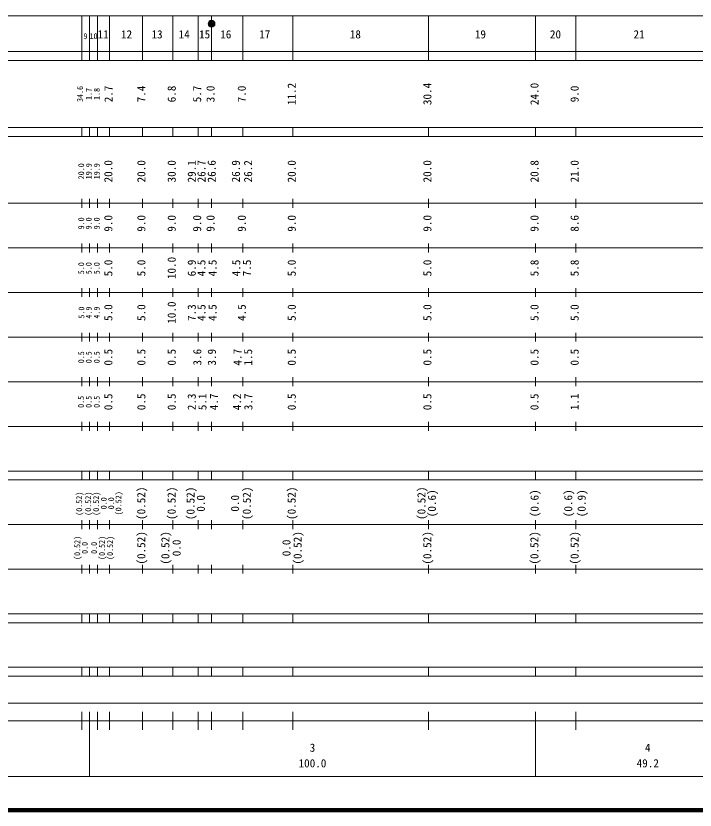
# Model space of a CAD drawing. Units: millimetres on the paper, enlarged 1000 times. Extents: x 40000 to 680000, y 20000 to 380000.
# Drawn here: x 251532 to 403754, y 20000 to 198000 of the extents above; entities that cross this region are included whole.
import ezdxf
from ezdxf.enums import TextEntityAlignment as Align

# ---------------------------------------------------------------- set-up
doc = ezdxf.new("R2010")
doc.units = ezdxf.units.MM
doc.header["$LTSCALE"] = 1000
doc.header["$PDMODE"] = 32
doc.header["$PDSIZE"] = 500
doc.layers.add('M-TTL', color=2, linetype='Continuous', lineweight=140)
doc.layers.add('M-TTL-BAND', color=7, linetype='Continuous', lineweight=13)
doc.styles.add('ＭＳ ゴシック', font='')
doc.styles.get('ＭＳ ゴシック').set_extended_font_data('MS Gothic')

msp = doc.modelspace()

# ---------------------------------------------------------------- linework, layer by layer
at = {"layer": 'M-TTL'}
msp.add_line((40000, 20000), (680000, 20000), dxfattribs=at)
at = {"layer": 'M-TTL-BAND'}
for p, q in [((68000, 198000), (579000, 198000)), ((266300, 188000), (266300, 198000)), ((268000, 188000), (268000, 198000)), ((269800, 188000), (269800, 198000)), ((272500, 188000), (272500, 198000)), ((279900, 188000), (279900, 198000)), ((286700, 188000), (286700, 198000)), ((292400, 188000), (292400, 198000)), ((295400, 188000), (295400, 198000)), ((302400, 188000), (302400, 198000)), ((313600, 188000), (313600, 198000)), ((344000, 188000), (344000, 198000)), ((368000, 188000), (368000, 198000)), ((377000, 188000), (377000, 198000)), ((40000, 190000), (579000, 190000)), ((40000, 188000), (579000, 188000)), ((40000, 173000), (579000, 173000)), ((266300, 171000), (266300, 173000)), ((268000, 171000), (268000, 173000)), ((269800, 171000), (269800, 173000)), ((272500, 171000), (272500, 173000)), ((279900, 171000), (279900, 173000)), ((286700, 171000), (286700, 173000)), ((292400, 171000), (292400, 173000)), ((295400, 171000), (295400, 173000)), ((302400, 171000), (302400, 173000)), ((313600, 171000), (313600, 173000)), ((344000, 171000), (344000, 173000)), ((368000, 171000), (368000, 173000)), ((377000, 171000), (377000, 173000)), ((40000, 171000), (579000, 171000)), ((266300, 155000), (266300, 157000)), ((268000, 155000), (268000, 157000)), ((269800, 155000), (269800, 157000)), ((272500, 155000), (272500, 157000)), ((279900, 155000), (279900, 157000)), ((286700, 155000), (286700, 157000)), ((292400, 155000), (292400, 157000)), ((295400, 155000), (295400, 157000)), ((302400, 155000), (302400, 157000)), ((313600, 155000), (313600, 157000)), ((344000, 155000), (344000, 157000)), ((368000, 155000), (368000, 157000)), ((377000, 155000), (377000, 157000)), ((40000, 156000), (579000, 156000)), ((46000, 146000), (579000, 146000)), ((266300, 145000), (266300, 147000)), ((268000, 145000), (268000, 147000)), ((269800, 145000), (269800, 147000)), ((272500, 145000), (272500, 147000)), ((279900, 145000), (279900, 147000)), ((286700, 145000), (286700, 147000)), ((292400, 145000), (292400, 147000)), ((295400, 145000), (295400, 147000)), ((302400, 145000), (302400, 147000)), ((313600, 145000), (313600, 147000)), ((344000, 145000), (344000, 147000)), ((368000, 145000), (368000, 147000)), ((377000, 145000), (377000, 147000)), ((52000, 136000), (579000, 136000)), ((266300, 135000), (266300, 137000)), ((268000, 135000), (268000, 137000)), ((269800, 135000), (269800, 137000)), ((272500, 135000), (272500, 137000)), ((279900, 135000), (279900, 137000)), ((286700, 135000), (286700, 137000)), ((292400, 135000), (292400, 137000)), ((295400, 135000), (295400, 137000)), ((302400, 135000), (302400, 137000)), ((313600, 135000), (313600, 137000)), ((344000, 135000), (344000, 137000)), ((368000, 135000), (368000, 137000)), ((377000, 135000), (377000, 137000)), ((266300, 125000), (266300, 127000)), ((268000, 125000), (268000, 127000)), ((269800, 125000), (269800, 127000)), ((272500, 125000), (272500, 127000)), ((279900, 125000), (279900, 127000)), ((286700, 125000), (286700, 127000)), ((292400, 125000), (292400, 127000)), ((295400, 125000), (295400, 127000)), ((302400, 125000), (302400, 127000)), ((313600, 125000), (313600, 127000)), ((344000, 125000), (344000, 127000)), ((368000, 125000), (368000, 127000)), ((377000, 125000), (377000, 127000)), ((46000, 126000), (579000, 126000)), ((52000, 116000), (579000, 116000)), ((266300, 115000), (266300, 117000)), ((268000, 115000), (268000, 117000)), ((269800, 115000), (269800, 117000)), ((272500, 115000), (272500, 117000)), ((279900, 115000), (279900, 117000)), ((286700, 115000), (286700, 117000)), ((292400, 115000), (292400, 117000)), ((295400, 115000), (295400, 117000)), ((302400, 115000), (302400, 117000)), ((313600, 115000), (313600, 117000)), ((344000, 115000), (344000, 117000)), ((368000, 115000), (368000, 117000)), ((377000, 115000), (377000, 117000)), ((266300, 105000), (266300, 107000)), ((268000, 105000), (268000, 107000)), ((269800, 105000), (269800, 107000)), ((272500, 105000), (272500, 107000)), ((279900, 105000), (279900, 107000)), ((286700, 105000), (286700, 107000)), ((292400, 105000), (292400, 107000)), ((295400, 105000), (295400, 107000)), ((302400, 105000), (302400, 107000)), ((313600, 105000), (313600, 107000)), ((344000, 105000), (344000, 107000)), ((368000, 105000), (368000, 107000)), ((377000, 105000), (377000, 107000)), ((46000, 106000), (579000, 106000)), ((40000, 96000), (579000, 96000)), ((266300, 94000), (266300, 96000)), ((268000, 94000), (268000, 96000)), ((269800, 94000), (269800, 96000)), ((272500, 94000), (272500, 96000)), ((279900, 94000), (279900, 96000)), ((286700, 94000), (286700, 96000)), ((292400, 94000), (292400, 96000)), ((295400, 94000), (295400, 96000)), ((302400, 94000), (302400, 96000)), ((313600, 94000), (313600, 96000)), ((344000, 94000), (344000, 96000)), ((368000, 94000), (368000, 96000)), ((377000, 94000), (377000, 96000)), ((40000, 94000), (579000, 94000)), ((49000, 84000), (579000, 84000)), ((266300, 83000), (266300, 85000)), ((268000, 83000), (268000, 85000)), ((269800, 83000), (269800, 85000)), ((272500, 83000), (272500, 85000)), ((279900, 83000), (279900, 85000)), ((286700, 83000), (286700, 85000)), ((292400, 83000), (292400, 85000)), ((295400, 83000), (295400, 85000)), ((302400, 83000), (302400, 85000)), ((313600, 83000), (313600, 85000)), ((344000, 83000), (344000, 85000)), ((368000, 83000), (368000, 85000)), ((377000, 83000), (377000, 85000)), ((266300, 73000), (266300, 75000)), ((268000, 73000), (268000, 75000)), ((269800, 73000), (269800, 75000)), ((272500, 73000), (272500, 75000)), ((279900, 73000), (279900, 75000)), ((286700, 73000), (286700, 75000)), ((292400, 73000), (292400, 75000)), ((295400, 73000), (295400, 75000)), ((302400, 73000), (302400, 75000)), ((313600, 73000), (313600, 75000)), ((344000, 73000), (344000, 75000)), ((368000, 73000), (368000, 75000)), ((377000, 73000), (377000, 75000)), ((40000, 74000), (579000, 74000)), ((40000, 64000), (579000, 64000)), ((266300, 62000), (266300, 64000)), ((268000, 62000), (268000, 64000)), ((269800, 62000), (269800, 64000)), ((272500, 62000), (272500, 64000)), ((279900, 62000), (279900, 64000)), ((286700, 62000), (286700, 64000)), ((292400, 62000), (292400, 64000)), ((295400, 62000), (295400, 64000)), ((302400, 62000), (302400, 64000)), ((313600, 62000), (313600, 64000)), ((344000, 62000), (344000, 64000)), ((368000, 62000), (368000, 64000)), ((377000, 62000), (377000, 64000)), ((40000, 62000), (579000, 62000)), ((40000, 52000), (579000, 52000)), ((266300, 50000), (266300, 52000)), ((268000, 50000), (268000, 52000)), ((269800, 50000), (269800, 52000)), ((272500, 50000), (272500, 52000)), ((279900, 50000), (279900, 52000)), ((286700, 50000), (286700, 52000)), ((292400, 50000), (292400, 52000)), ((295400, 50000), (295400, 52000)), ((302400, 50000), (302400, 52000)), ((313600, 50000), (313600, 52000)), ((344000, 50000), (344000, 52000)), ((368000, 50000), (368000, 52000)), ((377000, 50000), (377000, 52000)), ((40000, 50000), (579000, 50000)), ((71000, 44000), (565000, 44000)), ((266300, 38000), (266300, 42000)), ((268000, 27500), (268000, 42000)), ((269800, 38000), (269800, 42000)), ((272500, 38000), (272500, 42000)), ((279900, 38000), (279900, 42000)), ((286700, 38000), (286700, 42000)), ((292400, 38000), (292400, 42000)), ((295400, 38000), (295400, 42000)), ((302400, 38000), (302400, 42000)), ((313600, 38000), (313600, 42000)), ((344000, 38000), (344000, 42000)), ((368000, 27500), (368000, 42000)), ((377000, 38000), (377000, 42000)), ((40000, 40000), (579000, 40000)), ((68000, 27500), (579000, 27500))]:
    msp.add_line(p, q, dxfattribs=at)
for radius in [750, 600, 450, 300, 150, 20]:
    msp.add_circle((295400, 196249), radius, dxfattribs=at)
msp.add_point((295400, 196249), dxfattribs=at)

# ---------------------------------------------------------------- texts
at = {"layer": 'M-TTL-BAND', "style": 'ＭＳ ゴシック'}
for s, height, p in [('9', 1320, (267137, 192405)), ('10', 1320, (268943, 192405)), ('11', 1833, (271078, 192405)), ('12', 1833, (276343, 192405)), ('13', 1833, (283168, 192405)), ('14', 1833, (289255, 192405)), ('15', 1833, (293828, 192405)), ('16', 1833, (298578, 192405)), ('17', 1833, (307303, 192405)), ('18', 1833, (327607, 192405)), ('19', 1833, (355629, 192405)), ('20', 1833, (372464, 192405)), ('21', 1833, (391198, 192405)), ('3', 1833, (318000, 32523)), ('4', 1833, (393144, 32523)), ('100.0', 1833, (318000, 29033)), ('49.2', 1833, (393144, 29033))]:
    msp.add_text(s, height=height, dxfattribs=at).set_placement(p, align=Align.BOTTOM_CENTER)
for s, height, p in [('34.6', 1320, (266959, 180500)), ('1.7', 1320, (268900, 180500)), ('1.8', 1320, (270700, 180500)), ('2.7', 1833, (273750, 180500)), ('7.4', 1833, (281107, 180500)), ('6.8', 1833, (287907, 180500)), ('5.7', 1833, (293607, 180500)), ('3.0', 1833, (296607, 180500)), ('7.0', 1833, (303607, 180500)), ('11.2', 1833, (314807, 180500)), ('30.4', 1833, (345207, 180500)), ('24.0', 1833, (369207, 180500)), ('9.0', 1833, (378207, 180500)), ('29.1', 1833, (292400, 163174)), ('26.6', 1833, (296873, 163174)), ('26.2', 1833, (305026, 163174)), ('20.8', 1833, (369207, 163174)), ('20.0', 1320, (267223, 163174)), ('19.9', 1320, (268900, 163174)), ('19.9', 1320, (270700, 163174)), ('20.0', 1833, (273707, 163174)), ('20.0', 1833, (281107, 163174)), ('30.0', 1833, (287907, 163174)), ('26.7', 1833, (294583, 163174)), ('26.9', 1833, (302282, 163174)), ('20.0', 1833, (314807, 163174)), ('20.0', 1833, (345207, 163174)), ('21.0', 1833, (378207, 163174)), ('9.0', 1833, (273707, 151500)), ('9.0', 1833, (281107, 151500)), ('9.0', 1833, (287907, 151500)), ('9.0', 1833, (293607, 151500)), ('9.0', 1833, (296607, 151500)), ('9.0', 1833, (303607, 151500)), ('9.0', 1833, (314807, 151500)), ('9.0', 1833, (345207, 151500)), ('9.0', 1833, (369207, 151500)), ('8.6', 1833, (378207, 151500)), ('9.0', 1320, (267223, 151500)), ('9.0', 1320, (268900, 151500)), ('9.0', 1320, (270723, 151500)), ('5.0', 1320, (267223, 141453)), ('5.0', 1320, (268900, 141453)), ('5.0', 1320, (270700, 141453)), ('5.0', 1833, (273707, 141500)), ('5.0', 1833, (281107, 141500)), ('10.0', 1833, (287907, 141500)), ('6.9', 1833, (292400, 141500)), ('4.5', 1833, (294565, 141500)), ('4.5', 1833, (297061, 141500)), ('4.5', 1833, (302376, 141500)), ('7.5', 1833, (304780, 141500)), ('5.0', 1833, (314807, 141500)), ('5.0', 1833, (345207, 141500)), ('5.8', 1833, (369207, 141500)), ('5.8', 1833, (378207, 141500)), ('10.0', 1833, (287907, 131500)), ('5.0', 1320, (267273, 131500)), ('4.9', 1320, (268900, 131500)), ('4.9', 1320, (270700, 131500)), ('5.0', 1833, (273707, 131500)), ('5.0', 1833, (281107, 131500)), ('7.3', 1833, (292400, 131500)), ('4.5', 1833, (294583, 131500)), ('4.5', 1833, (297061, 131500)), ('4.5', 1833, (303607, 131500)), ('5.0', 1833, (314807, 131500)), ('5.0', 1833, (345207, 131500)), ('5.0', 1833, (369207, 131500)), ('5.0', 1833, (378207, 131500)), ('0.5', 1833, (273707, 121500)), ('0.5', 1833, (281107, 121500)), ('0.5', 1833, (287907, 121500)), ('3.6', 1833, (293650, 121500)), ('3.9', 1833, (296905, 121500)), ('4.7', 1833, (302646, 121500)), ('1.5', 1833, (305038, 121500)), ('0.5', 1833, (314807, 121500)), ('0.5', 1833, (345207, 121500)), ('0.5', 1833, (369207, 121500)), ('0.5', 1833, (378207, 121500)), ('0.5', 1320, (267226, 121500)), ('0.5', 1320, (268900, 121500)), ('0.5', 1320, (270700, 121500)), ('0.5', 1320, (267156, 111500)), ('0.5', 1320, (268900, 111500)), ('0.5', 1320, (270700, 111500)), ('0.5', 1833, (273707, 111500)), ('0.5', 1833, (281107, 111500)), ('0.5', 1833, (287907, 111500)), ('2.3', 1833, (292400, 111500)), ('5.1', 1833, (294794, 111500)), ('4.7', 1833, (297386, 111500)), ('4.2', 1833, (302552, 111500)), ('3.7', 1833, (305085, 111500)), ('0.5', 1833, (314807, 111500)), ('0.5', 1833, (345207, 111500)), ('0.5', 1833, (369207, 111500)), ('1.1', 1833, (378207, 111500)), ('(0.52)', 1320, (266770, 88670)), ('(0.52)', 1320, (268786, 88670)), ('(0.52)', 1320, (270568, 88670)), ('(0.52)', 1320, (275577, 88764)), ('(0.52)', 1833, (281086, 88764)), ('(0.52)', 1833, (287889, 88764)), ('(0.52)', 1833, (292130, 88743)), ('(0.52)', 1833, (304735, 88764)), ('(0.52)', 1833, (314789, 88764)), ('(0.52)', 1833, (343876, 88764)), ('(0.6)', 1833, (346221, 88764)), ('(0.6)', 1833, (369227, 88764)), ('(0.6)', 1833, (376773, 88764)), ('(0.9)', 1833, (379781, 88764)), ('0.0', 1320, (272281, 88764)), ('0.0', 1320, (273942, 88764)), ('0.0', 1833, (294428, 88743)), ('0.0', 1833, (302102, 88764)), ('(0.52)', 1833, (281089, 78764)), ('(0.52)', 1833, (286488, 78764)), ('(0.52)', 1833, (316126, 78764)), ('(0.52)', 1833, (345189, 78764)), ('(0.52)', 1833, (369189, 78764)), ('(0.52)', 1833, (378189, 78764)), ('(0.52)', 1320, (266339, 78764)), ('(0.52)', 1320, (271865, 78764)), ('(0.52)', 1320, (273689, 78764)), ('0.0', 1833, (289013, 78764)), ('0.0', 1833, (313628, 78764)), ('0.0', 1320, (268012, 78764)), ('0.0', 1320, (270106, 78764))]:
    msp.add_text(s, height=height, rotation=90, dxfattribs=at).set_placement(p, align=Align.BOTTOM_CENTER)

doc.saveas('drawing.dxf')
